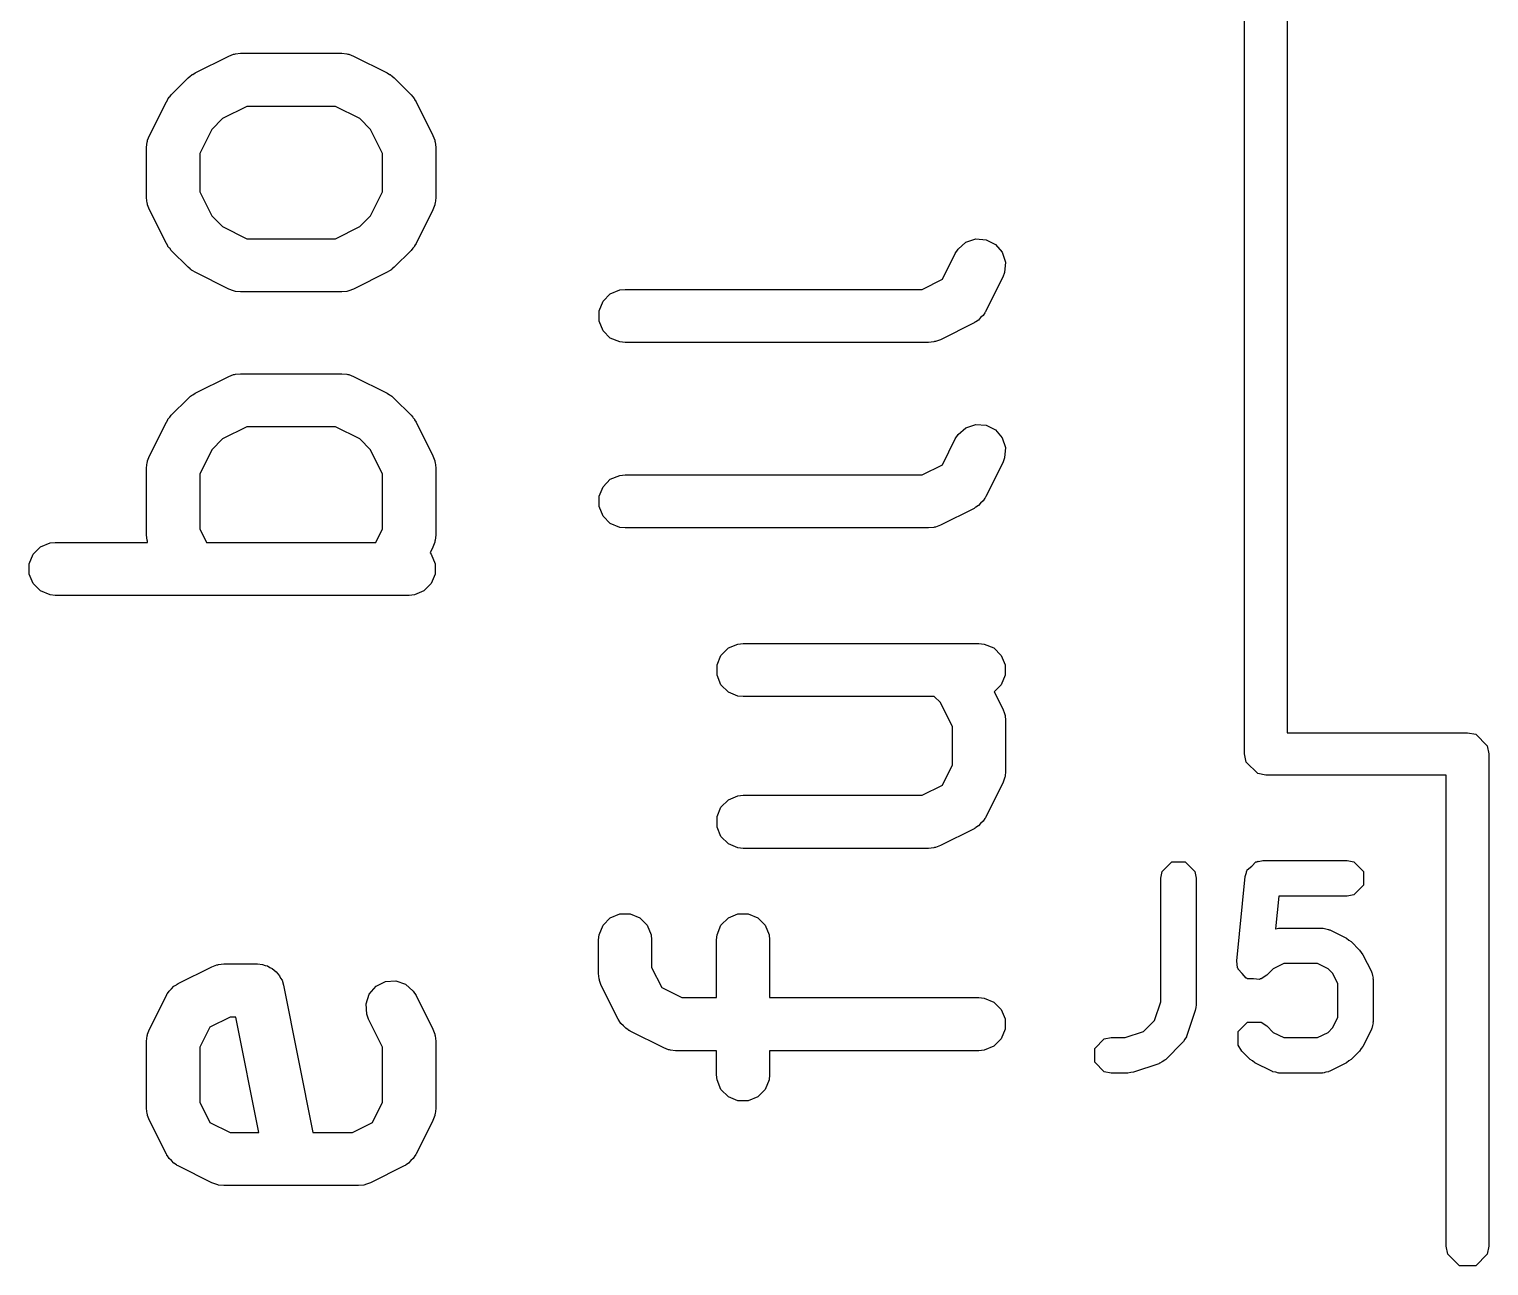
# Model space of a CAD drawing. Header units: inches. Extents: x 0.47 to 2.28, y -2.25 to -0.47.
# Drawn here: x 0.8892 to 1.0516, y -1.9142 to -1.7767 of the extents above; entities that cross this region are included whole.
import ezdxf

# ---------------------------------------------------------------- set-up
doc = ezdxf.new("R2010")
doc.units = ezdxf.units.IN
doc.header["$MEASUREMENT"] = 0
doc.layers.add('F.Silkscreen', color=41, linetype='CONTINUOUS', true_color=0xf2eda1)

msp = doc.modelspace()

# ---------------------------------------------------------------- linework, layer by layer
at = {"layer": 'F.Silkscreen', "linetype": 'CONTINUOUS'}
for p, q in [((1.02441, -1.85728), (1.02441, -1.64862)), ((1.02913, -1.65098), (1.02913, -1.85492)), ((0.90767, -1.78157), (0.91142, -1.7797)), ((0.91142, -1.7797), (0.91196, -1.77949)), ((0.91196, -1.77949), (0.91207, -1.77948)), ((0.91207, -1.77948), (0.91217, -1.77944)), ((0.91217, -1.77944), (0.91274, -1.77939)), ((0.91274, -1.77939), (0.92399, -1.77939)), ((0.92399, -1.77939), (0.92457, -1.77944)), ((0.92457, -1.77944), (0.92467, -1.77948)), ((0.92467, -1.77948), (0.92477, -1.77949)), ((0.92477, -1.77949), (0.92531, -1.7797)), ((0.92531, -1.7797), (0.92906, -1.78157)), ((0.90503, -1.784), (0.90691, -1.78213)), ((0.90691, -1.78213), (0.90713, -1.78194)), ((0.90713, -1.78194), (0.90718, -1.78188)), ((0.90718, -1.78188), (0.90727, -1.78183)), ((0.90727, -1.78183), (0.90735, -1.78176)), ((0.90735, -1.78176), (0.90743, -1.78173)), ((0.90743, -1.78173), (0.90767, -1.78157)), ((0.92906, -1.78157), (0.92931, -1.78173)), ((0.92931, -1.78173), (0.92938, -1.78176)), ((0.92938, -1.78176), (0.92946, -1.78183)), ((0.92946, -1.78183), (0.92955, -1.78188)), ((0.92955, -1.78188), (0.9296, -1.78194)), ((0.9296, -1.78194), (0.92983, -1.78213)), ((0.92983, -1.78213), (0.9317, -1.784)), ((0.90485, -1.78423), (0.90503, -1.784)), ((0.9317, -1.784), (0.93189, -1.78423)), ((0.9026, -1.78852), (0.90448, -1.78477)), ((0.90448, -1.78477), (0.90463, -1.78452)), ((0.90463, -1.78452), (0.90466, -1.78445)), ((0.90466, -1.78445), (0.90473, -1.78437)), ((0.90473, -1.78437), (0.90479, -1.78428)), ((0.90479, -1.78428), (0.90485, -1.78423)), ((0.91344, -1.78529), (0.91074, -1.78664)), ((0.92329, -1.78529), (0.91344, -1.78529)), ((0.92599, -1.78664), (0.92329, -1.78529)), ((0.93189, -1.78423), (0.93195, -1.78428)), ((0.93195, -1.78428), (0.93201, -1.78437)), ((0.93201, -1.78437), (0.93207, -1.78445)), ((0.93207, -1.78445), (0.9321, -1.78452)), ((0.9321, -1.78452), (0.93226, -1.78477)), ((0.93226, -1.78477), (0.93413, -1.78852)), ((0.91074, -1.78664), (0.90955, -1.78784)), ((0.92719, -1.78784), (0.92599, -1.78664)), ((0.90239, -1.78916), (0.9024, -1.78906)), ((0.9024, -1.78906), (0.9026, -1.78852)), ((0.90955, -1.78784), (0.9082, -1.79054)), ((0.92854, -1.79054), (0.92719, -1.78784)), ((0.93413, -1.78852), (0.93434, -1.78906)), ((0.93434, -1.78906), (0.93435, -1.78916)), ((0.90229, -1.78984), (0.90235, -1.78926)), ((0.90229, -1.79546), (0.90229, -1.78984)), ((0.90235, -1.78926), (0.90239, -1.78916)), ((0.9082, -1.79054), (0.9082, -1.79477)), ((0.92854, -1.79477), (0.92854, -1.79054)), ((0.93435, -1.78916), (0.93439, -1.78926)), ((0.93439, -1.78926), (0.93444, -1.78984)), ((0.93444, -1.78984), (0.93444, -1.79546)), ((0.90235, -1.79604), (0.90229, -1.79546)), ((0.9082, -1.79477), (0.90955, -1.79746)), ((0.92719, -1.79746), (0.92854, -1.79477)), ((0.93444, -1.79546), (0.93439, -1.79604)), ((0.90239, -1.79614), (0.90235, -1.79604)), ((0.9024, -1.79624), (0.90239, -1.79614)), ((0.9026, -1.79678), (0.9024, -1.79624)), ((0.90448, -1.80053), (0.9026, -1.79678)), ((0.93413, -1.79678), (0.93226, -1.80053)), ((0.93434, -1.79624), (0.93413, -1.79678)), ((0.93435, -1.79614), (0.93434, -1.79624)), ((0.93439, -1.79604), (0.93435, -1.79614)), ((0.90955, -1.79746), (0.91074, -1.79866)), ((0.91074, -1.79866), (0.91344, -1.80001)), ((0.92329, -1.80001), (0.92599, -1.79866)), ((0.92599, -1.79866), (0.92719, -1.79746)), ((0.91344, -1.80001), (0.92329, -1.80001)), ((0.99254, -1.80115), (0.99341, -1.8004)), ((0.99341, -1.8004), (0.99451, -1.80003)), ((0.99451, -1.80003), (0.99565, -1.80011)), ((0.99565, -1.80011), (0.99669, -1.80063)), ((0.90463, -1.80078), (0.90448, -1.80053)), ((0.90466, -1.80085), (0.90463, -1.80078)), ((0.90473, -1.80093), (0.90466, -1.80085)), ((0.90479, -1.80102), (0.90473, -1.80093)), ((0.90485, -1.80107), (0.90479, -1.80102)), ((0.90503, -1.8013), (0.90485, -1.80107)), ((0.90691, -1.80318), (0.90503, -1.8013)), ((0.9317, -1.8013), (0.92983, -1.80318)), ((0.93189, -1.80107), (0.9317, -1.8013)), ((0.93195, -1.80102), (0.93189, -1.80107)), ((0.93201, -1.80093), (0.93195, -1.80102)), ((0.93207, -1.80085), (0.93201, -1.80093)), ((0.9321, -1.80078), (0.93207, -1.80085)), ((0.93226, -1.80053), (0.9321, -1.80078)), ((0.9908, -1.80451), (0.99223, -1.80164)), ((0.99223, -1.80164), (0.99254, -1.80115)), ((0.99669, -1.80063), (0.99744, -1.8015)), ((0.99744, -1.8015), (0.9978, -1.80259)), ((0.90713, -1.80336), (0.90691, -1.80318)), ((0.90718, -1.80342), (0.90713, -1.80336)), ((0.90727, -1.80348), (0.90718, -1.80342)), ((0.90735, -1.80354), (0.90727, -1.80348)), ((0.90743, -1.80357), (0.90735, -1.80354)), ((0.90767, -1.80373), (0.90743, -1.80357)), ((0.92931, -1.80357), (0.92906, -1.80373)), ((0.92938, -1.80354), (0.92931, -1.80357)), ((0.92946, -1.80348), (0.92938, -1.80354)), ((0.92955, -1.80342), (0.92946, -1.80348)), ((0.9296, -1.80336), (0.92955, -1.80342)), ((0.92983, -1.80318), (0.9296, -1.80336)), ((0.9978, -1.80259), (0.99772, -1.80374)), ((0.91142, -1.8056), (0.90767, -1.80373)), ((0.92906, -1.80373), (0.92531, -1.8056)), ((0.98855, -1.80563), (0.9908, -1.80451)), ((0.99752, -1.80428), (0.99564, -1.80803)), ((0.99772, -1.80374), (0.99752, -1.80428)), ((0.91196, -1.80581), (0.91142, -1.8056)), ((0.91207, -1.80582), (0.91196, -1.80581)), ((0.91217, -1.80586), (0.91207, -1.80582)), ((0.91274, -1.80591), (0.91217, -1.80586)), ((0.92399, -1.80591), (0.91274, -1.80591)), ((0.92457, -1.80586), (0.92399, -1.80591)), ((0.92467, -1.80582), (0.92457, -1.80586)), ((0.92477, -1.80581), (0.92467, -1.80582)), ((0.92531, -1.8056), (0.92477, -1.80581)), ((0.95261, -1.80801), (0.95305, -1.80695)), ((0.95305, -1.80695), (0.95386, -1.80613)), ((0.95386, -1.80613), (0.95493, -1.80569)), ((0.95493, -1.80569), (0.9555, -1.80563)), ((0.9555, -1.80563), (0.98855, -1.80563)), ((0.95261, -1.80916), (0.95261, -1.80801)), ((0.99533, -1.80852), (0.99505, -1.80876)), ((0.99552, -1.80823), (0.99533, -1.80852)), ((0.99557, -1.80817), (0.99552, -1.80823)), ((0.99558, -1.80813), (0.99557, -1.80817)), ((0.99564, -1.80803), (0.99558, -1.80813)), ((0.95305, -1.81023), (0.95261, -1.80916)), ((0.99432, -1.80935), (0.99057, -1.81123)), ((0.99442, -1.80929), (0.99432, -1.80935)), ((0.99446, -1.80928), (0.99442, -1.80929)), ((0.99452, -1.80923), (0.99446, -1.80928)), ((0.99481, -1.80904), (0.99452, -1.80923)), ((0.99505, -1.80876), (0.99481, -1.80904)), ((0.95386, -1.81104), (0.95305, -1.81023)), ((0.95493, -1.81148), (0.95386, -1.81104)), ((0.9555, -1.81154), (0.95493, -1.81148)), ((0.98925, -1.81154), (0.9555, -1.81154)), ((0.98983, -1.81148), (0.98925, -1.81154)), ((0.98992, -1.81144), (0.98983, -1.81148)), ((0.99003, -1.81143), (0.98992, -1.81144)), ((0.99057, -1.81123), (0.99003, -1.81143)), ((0.91207, -1.8151), (0.91217, -1.81506)), ((0.91217, -1.81506), (0.91274, -1.81501)), ((0.91274, -1.81501), (0.92399, -1.81501)), ((0.92399, -1.81501), (0.92457, -1.81506)), ((0.92457, -1.81506), (0.92467, -1.8151)), ((0.90767, -1.81719), (0.91142, -1.81532)), ((0.91142, -1.81532), (0.91196, -1.81511)), ((0.91196, -1.81511), (0.91207, -1.8151)), ((0.92467, -1.8151), (0.92477, -1.81511)), ((0.92477, -1.81511), (0.92531, -1.81532)), ((0.92531, -1.81532), (0.92906, -1.81719)), ((0.90503, -1.81962), (0.90691, -1.81775)), ((0.90691, -1.81775), (0.90713, -1.81756)), ((0.90713, -1.81756), (0.90718, -1.8175)), ((0.90718, -1.8175), (0.90727, -1.81745)), ((0.90727, -1.81745), (0.90735, -1.81738)), ((0.90735, -1.81738), (0.90743, -1.81735)), ((0.90743, -1.81735), (0.90767, -1.81719)), ((0.92906, -1.81719), (0.92931, -1.81735)), ((0.92931, -1.81735), (0.92938, -1.81738)), ((0.92938, -1.81738), (0.92946, -1.81745)), ((0.92946, -1.81745), (0.92955, -1.8175)), ((0.92955, -1.8175), (0.9296, -1.81756)), ((0.9296, -1.81756), (0.92983, -1.81775)), ((0.92983, -1.81775), (0.9317, -1.81962)), ((0.90473, -1.81999), (0.90479, -1.8199)), ((0.90479, -1.8199), (0.90485, -1.81985)), ((0.90485, -1.81985), (0.90503, -1.81962)), ((0.9317, -1.81962), (0.93189, -1.81985)), ((0.93189, -1.81985), (0.93195, -1.8199)), ((0.93195, -1.8199), (0.93201, -1.81999)), ((0.9026, -1.82414), (0.90448, -1.82039)), ((0.90448, -1.82039), (0.90463, -1.82014)), ((0.90463, -1.82014), (0.90466, -1.82007)), ((0.90466, -1.82007), (0.90473, -1.81999)), ((0.91344, -1.82091), (0.91074, -1.82226)), ((0.92329, -1.82091), (0.91344, -1.82091)), ((0.92599, -1.82226), (0.92329, -1.82091)), ((0.93201, -1.81999), (0.93207, -1.82007)), ((0.93207, -1.82007), (0.9321, -1.82014)), ((0.9321, -1.82014), (0.93226, -1.82039)), ((0.93226, -1.82039), (0.93413, -1.82414)), ((0.99254, -1.82177), (0.99341, -1.82102)), ((0.99341, -1.82102), (0.99451, -1.82065)), ((0.99451, -1.82065), (0.99565, -1.82074)), ((0.99565, -1.82074), (0.99669, -1.82125)), ((0.99669, -1.82125), (0.99744, -1.82212)), ((0.91074, -1.82226), (0.90955, -1.82346)), ((0.92719, -1.82346), (0.92599, -1.82226)), ((0.9908, -1.82513), (0.99223, -1.82226)), ((0.99223, -1.82226), (0.99254, -1.82177)), ((0.99744, -1.82212), (0.9978, -1.82322)), ((0.90235, -1.82488), (0.90239, -1.82479)), ((0.90239, -1.82479), (0.9024, -1.82468)), ((0.9024, -1.82468), (0.9026, -1.82414)), ((0.90955, -1.82346), (0.9082, -1.82616)), ((0.92854, -1.82616), (0.92719, -1.82346)), ((0.93413, -1.82414), (0.93434, -1.82468)), ((0.93434, -1.82468), (0.93435, -1.82479)), ((0.93435, -1.82479), (0.93439, -1.82488)), ((0.99772, -1.82436), (0.99752, -1.82491)), ((0.9978, -1.82322), (0.99772, -1.82436)), ((0.90229, -1.82546), (0.90235, -1.82488)), ((0.90229, -1.83296), (0.90229, -1.82546)), ((0.9082, -1.82616), (0.9082, -1.83226)), ((0.92854, -1.83226), (0.92854, -1.82616)), ((0.93439, -1.82488), (0.93444, -1.82546)), ((0.93444, -1.82546), (0.93444, -1.83296)), ((0.95386, -1.82675), (0.95493, -1.82631)), ((0.95493, -1.82631), (0.9555, -1.82626)), ((0.9555, -1.82626), (0.98855, -1.82626)), ((0.98855, -1.82626), (0.9908, -1.82513)), ((0.99752, -1.82491), (0.99564, -1.82865)), ((0.95261, -1.82863), (0.95305, -1.82757)), ((0.95305, -1.82757), (0.95386, -1.82675)), ((0.95261, -1.82978), (0.95261, -1.82863)), ((0.99481, -1.82967), (0.99452, -1.82985)), ((0.99505, -1.82939), (0.99481, -1.82967)), ((0.99533, -1.82914), (0.99505, -1.82939)), ((0.99552, -1.82885), (0.99533, -1.82914)), ((0.99557, -1.8288), (0.99552, -1.82885)), ((0.99558, -1.82875), (0.99557, -1.8288)), ((0.99564, -1.82865), (0.99558, -1.82875)), ((0.95305, -1.83085), (0.95261, -1.82978)), ((0.95386, -1.83166), (0.95305, -1.83085)), ((0.99432, -1.82998), (0.99057, -1.83185)), ((0.99442, -1.82991), (0.99432, -1.82998)), ((0.99446, -1.8299), (0.99442, -1.82991)), ((0.99452, -1.82985), (0.99446, -1.8299)), ((0.9082, -1.83226), (0.90894, -1.83376)), ((0.92779, -1.83376), (0.92854, -1.83226)), ((0.95493, -1.8321), (0.95386, -1.83166)), ((0.9555, -1.83216), (0.95493, -1.8321)), ((0.98925, -1.83216), (0.9555, -1.83216)), ((0.98983, -1.8321), (0.98925, -1.83216)), ((0.98992, -1.83206), (0.98983, -1.8321)), ((0.99003, -1.83206), (0.98992, -1.83206)), ((0.99057, -1.83185), (0.99003, -1.83206)), ((0.88967, -1.83507), (0.89048, -1.83425)), ((0.89048, -1.83425), (0.89155, -1.83381)), ((0.89155, -1.83381), (0.89212, -1.83376)), ((0.89212, -1.83376), (0.9024, -1.83376)), ((0.90235, -1.83353), (0.90229, -1.83296)), ((0.90239, -1.83363), (0.90235, -1.83353)), ((0.9024, -1.83374), (0.90239, -1.83363)), ((0.9024, -1.83376), (0.9024, -1.83374)), ((0.90894, -1.83376), (0.92779, -1.83376)), ((0.93413, -1.83428), (0.93381, -1.83493)), ((0.93434, -1.83374), (0.93413, -1.83428)), ((0.93435, -1.83363), (0.93434, -1.83374)), ((0.93439, -1.83353), (0.93435, -1.83363)), ((0.93444, -1.83296), (0.93439, -1.83353)), ((0.88923, -1.83613), (0.88967, -1.83507)), ((0.88923, -1.83728), (0.88923, -1.83613)), ((0.93381, -1.83493), (0.93395, -1.83507)), ((0.93395, -1.83507), (0.93439, -1.83613)), ((0.93439, -1.83613), (0.93439, -1.83728)), ((0.88967, -1.83835), (0.88923, -1.83728)), ((0.93439, -1.83728), (0.93395, -1.83835)), ((0.89048, -1.83916), (0.88967, -1.83835)), ((0.89155, -1.8396), (0.89048, -1.83916)), ((0.93313, -1.83916), (0.93207, -1.8396)), ((0.93395, -1.83835), (0.93313, -1.83916)), ((0.89212, -1.83966), (0.89155, -1.8396)), ((0.93149, -1.83966), (0.89212, -1.83966)), ((0.93207, -1.8396), (0.93149, -1.83966)), ((0.96617, -1.84632), (0.96699, -1.8455)), ((0.96699, -1.8455), (0.96805, -1.84506)), ((0.96805, -1.84506), (0.96863, -1.845)), ((0.96863, -1.845), (0.99487, -1.845)), ((0.99487, -1.845), (0.99545, -1.84506)), ((0.99545, -1.84506), (0.99652, -1.8455)), ((0.99652, -1.8455), (0.99733, -1.84632)), ((0.96573, -1.84738), (0.96617, -1.84632)), ((0.96573, -1.84853), (0.96573, -1.84738)), ((0.99733, -1.84632), (0.99777, -1.84738)), ((0.99777, -1.84738), (0.99777, -1.84853)), ((0.96617, -1.8496), (0.96573, -1.84853)), ((0.99777, -1.84853), (0.99733, -1.8496)), ((0.96699, -1.85041), (0.96617, -1.8496)), ((0.96805, -1.85085), (0.96699, -1.85041)), ((0.99733, -1.8496), (0.99657, -1.85036)), ((0.99657, -1.85036), (0.99752, -1.85226)), ((0.96863, -1.85091), (0.96805, -1.85085)), ((0.9899, -1.85091), (0.96863, -1.85091)), ((0.99057, -1.85158), (0.9899, -1.85091)), ((0.99192, -1.85428), (0.99057, -1.85158)), ((0.99752, -1.85226), (0.99772, -1.8528)), ((0.99772, -1.8528), (0.99773, -1.85291)), ((0.99773, -1.85291), (0.99777, -1.853)), ((0.99777, -1.853), (0.99783, -1.85358)), ((0.99783, -1.85358), (0.99783, -1.85921)), ((0.99192, -1.85851), (0.99192, -1.85428)), ((1.02913, -1.85492), (1.04921, -1.85492)), ((1.04921, -1.85492), (1.05012, -1.8551)), ((1.05012, -1.8551), (1.0514, -1.85638)), ((1.0514, -1.85638), (1.05157, -1.85728)), ((0.9908, -1.86075), (0.99192, -1.85851)), ((1.02459, -1.85819), (1.02441, -1.85728)), ((1.02587, -1.85947), (1.02459, -1.85819)), ((1.05157, -1.85728), (1.05157, -1.91201)), ((0.99752, -1.86053), (0.99564, -1.86428)), ((0.99772, -1.85998), (0.99752, -1.86053)), ((0.99773, -1.85988), (0.99772, -1.85998)), ((0.99777, -1.85978), (0.99773, -1.85988)), ((0.99783, -1.85921), (0.99777, -1.85978)), ((1.02677, -1.85965), (1.02587, -1.85947)), ((1.04685, -1.85965), (1.02677, -1.85965)), ((1.04685, -1.91201), (1.04685, -1.85965)), ((0.96699, -1.86237), (0.96805, -1.86193)), ((0.96805, -1.86193), (0.96863, -1.86188)), ((0.96863, -1.86188), (0.98855, -1.86188)), ((0.98855, -1.86188), (0.9908, -1.86075)), ((0.96573, -1.86425), (0.96617, -1.86319)), ((0.96617, -1.86319), (0.96699, -1.86237)), ((0.96573, -1.86541), (0.96573, -1.86425)), ((0.99481, -1.86529), (0.99452, -1.86547)), ((0.99505, -1.86501), (0.99481, -1.86529)), ((0.99533, -1.86477), (0.99505, -1.86501)), ((0.99552, -1.86447), (0.99533, -1.86477)), ((0.99557, -1.86442), (0.99552, -1.86447)), ((0.99558, -1.86437), (0.99557, -1.86442)), ((0.99564, -1.86428), (0.99558, -1.86437)), ((0.96617, -1.86647), (0.96573, -1.86541)), ((0.96699, -1.86728), (0.96617, -1.86647)), ((0.99432, -1.8656), (0.99057, -1.86747)), ((0.99442, -1.86553), (0.99432, -1.8656)), ((0.99446, -1.86552), (0.99442, -1.86553)), ((0.99452, -1.86547), (0.99446, -1.86552)), ((0.96805, -1.86773), (0.96699, -1.86728)), ((0.96863, -1.86778), (0.96805, -1.86773)), ((0.98925, -1.86778), (0.96863, -1.86778)), ((0.98983, -1.86773), (0.98925, -1.86778)), ((0.98992, -1.86768), (0.98983, -1.86773)), ((0.99003, -1.86768), (0.98992, -1.86768)), ((0.99057, -1.86747), (0.99003, -1.86768)), ((1.01524, -1.87035), (1.01631, -1.86929)), ((1.01631, -1.86929), (1.01781, -1.86929)), ((1.01781, -1.86929), (1.01888, -1.87035)), ((1.02466, -1.87031), (1.0247, -1.87018)), ((1.0247, -1.87018), (1.02521, -1.86976)), ((1.02521, -1.86976), (1.02568, -1.86929)), ((1.02568, -1.86929), (1.02582, -1.86926)), ((1.02582, -1.86926), (1.02587, -1.86922)), ((1.02587, -1.86922), (1.02596, -1.86923)), ((1.02596, -1.86923), (1.02643, -1.86914)), ((1.02643, -1.86914), (1.03581, -1.86914)), ((1.03581, -1.86914), (1.03656, -1.86929)), ((1.03656, -1.86929), (1.03763, -1.87035)), ((1.01509, -1.87111), (1.01524, -1.87035)), ((1.01509, -1.88485), (1.01509, -1.87111)), ((1.01888, -1.87035), (1.01903, -1.87111)), ((1.01903, -1.87111), (1.01903, -1.88517)), ((1.02354, -1.88028), (1.02448, -1.87091)), ((1.02448, -1.87091), (1.02462, -1.87045)), ((1.02462, -1.87035), (1.02466, -1.87031)), ((1.02462, -1.87045), (1.02462, -1.87035)), ((1.03763, -1.87186), (1.03656, -1.87293)), ((1.03763, -1.87035), (1.03763, -1.87186)), ((1.02822, -1.87308), (1.02785, -1.87673)), ((1.03581, -1.87308), (1.02822, -1.87308)), ((1.03656, -1.87293), (1.03581, -1.87308)), ((0.95386, -1.8755), (0.95493, -1.87506)), ((0.95493, -1.87506), (0.95608, -1.87506)), ((0.95608, -1.87506), (0.95715, -1.8755)), ((0.96699, -1.8755), (0.96805, -1.87506)), ((0.96805, -1.87506), (0.9692, -1.87506)), ((0.9692, -1.87506), (0.97027, -1.8755)), ((0.95261, -1.87738), (0.95305, -1.87631)), ((0.95305, -1.87631), (0.95386, -1.8755)), ((0.95715, -1.8755), (0.95796, -1.87631)), ((0.95796, -1.87631), (0.9584, -1.87738)), ((0.96573, -1.87738), (0.96617, -1.87631)), ((0.96617, -1.87631), (0.96699, -1.8755)), ((0.97027, -1.8755), (0.97108, -1.87631)), ((0.97108, -1.87631), (0.97152, -1.87738)), ((1.02785, -1.87673), (1.02787, -1.87673)), ((1.02787, -1.87673), (1.02817, -1.87664)), ((1.02817, -1.87664), (1.02821, -1.87666)), ((1.02821, -1.87666), (1.02831, -1.87664)), ((1.02831, -1.87664), (1.033, -1.87664)), ((1.033, -1.87664), (1.03309, -1.87666)), ((1.03309, -1.87666), (1.03314, -1.87664)), ((1.03314, -1.87664), (1.03344, -1.87673)), ((1.03344, -1.87673), (1.03375, -1.87679)), ((0.95255, -1.87795), (0.95261, -1.87738)), ((0.95255, -1.8817), (0.95255, -1.87795)), ((0.9584, -1.87738), (0.95846, -1.87795)), ((0.95846, -1.87795), (0.95846, -1.88101)), ((0.96568, -1.87795), (0.96573, -1.87738)), ((0.96568, -1.88437), (0.96568, -1.87795)), ((0.97152, -1.87738), (0.97158, -1.87795)), ((0.97158, -1.87795), (0.97158, -1.88437)), ((1.03375, -1.87679), (1.03378, -1.87682)), ((1.03378, -1.87682), (1.03388, -1.87685)), ((1.03388, -1.87685), (1.03575, -1.87778)), ((1.03575, -1.87778), (1.036, -1.87798)), ((1.036, -1.87798), (1.03626, -1.87815)), ((1.03626, -1.87815), (1.0372, -1.87909)), ((1.0372, -1.87909), (1.03738, -1.87935)), ((1.03738, -1.87935), (1.03757, -1.8796)), ((1.03757, -1.8796), (1.03851, -1.88147)), ((0.9058, -1.88281), (0.90955, -1.88094)), ((0.90955, -1.88094), (0.91009, -1.88073)), ((0.91009, -1.88073), (0.91019, -1.88072)), ((0.91019, -1.88072), (0.91029, -1.88068)), ((0.91029, -1.88068), (0.91087, -1.88062)), ((0.91087, -1.88062), (0.91462, -1.88062)), ((0.91462, -1.88062), (0.91519, -1.88068)), ((0.91519, -1.88068), (0.91546, -1.88079)), ((0.91546, -1.88079), (0.91575, -1.88085)), ((0.91575, -1.88085), (0.91599, -1.88101)), ((0.91599, -1.88101), (0.91626, -1.88112)), ((0.91626, -1.88112), (0.91646, -1.88133)), ((0.91646, -1.88133), (0.9167, -1.88149)), ((0.9167, -1.88149), (0.91687, -1.88173)), ((0.95846, -1.88101), (0.95958, -1.88325)), ((1.02361, -1.88105), (1.02354, -1.88028)), ((1.02368, -1.88113), (1.02361, -1.88105)), ((1.02368, -1.88123), (1.02368, -1.88113)), ((1.02415, -1.8817), (1.02368, -1.88123)), ((1.0276, -1.88116), (1.02689, -1.88187)), ((1.02877, -1.88057), (1.0276, -1.88116)), ((1.03253, -1.88057), (1.02877, -1.88057)), ((1.0337, -1.88116), (1.03253, -1.88057)), ((1.03419, -1.88165), (1.0337, -1.88116)), ((1.03851, -1.88147), (1.03853, -1.88157)), ((1.03853, -1.88157), (1.03856, -1.8816)), ((1.03856, -1.8816), (1.03863, -1.88191)), ((0.90507, -1.8834), (0.90531, -1.88312)), ((0.90531, -1.88312), (0.9056, -1.88294)), ((0.9056, -1.88294), (0.90566, -1.88289)), ((0.90566, -1.88289), (0.9057, -1.88287)), ((0.9057, -1.88287), (0.9058, -1.88281)), ((0.91687, -1.88173), (0.91707, -1.88194)), ((0.91707, -1.88194), (0.91718, -1.8822)), ((0.91718, -1.8822), (0.91735, -1.88244)), ((0.91735, -1.88244), (0.91751, -1.883)), ((0.91751, -1.883), (0.92079, -1.89937)), ((0.92705, -1.88399), (0.92781, -1.88312)), ((0.92781, -1.88312), (0.92884, -1.8826)), ((0.92884, -1.8826), (0.92999, -1.88252)), ((0.92999, -1.88252), (0.93108, -1.88289)), ((0.93108, -1.88289), (0.93195, -1.88364)), ((0.95261, -1.88228), (0.95255, -1.8817)), ((0.95265, -1.88238), (0.95261, -1.88228)), ((0.95266, -1.88248), (0.95265, -1.88238)), ((0.95286, -1.88302), (0.95266, -1.88248)), ((0.95474, -1.88677), (0.95286, -1.88302)), ((0.95958, -1.88325), (0.96183, -1.88437)), ((1.02457, -1.88222), (1.02415, -1.8817)), ((1.02467, -1.88223), (1.02457, -1.88222)), ((1.02474, -1.8823), (1.02467, -1.88223)), ((1.02541, -1.8823), (1.02474, -1.8823)), ((1.02607, -1.88237), (1.02541, -1.8823)), ((1.02615, -1.8823), (1.02607, -1.88237)), ((1.02625, -1.8823), (1.02615, -1.8823)), ((1.02689, -1.88187), (1.02625, -1.8823)), ((1.03478, -1.88282), (1.03419, -1.88165)), ((1.03478, -1.88658), (1.03478, -1.88282)), ((1.03863, -1.88191), (1.03871, -1.88222)), ((1.03871, -1.88222), (1.03869, -1.88226)), ((1.03869, -1.88226), (1.03871, -1.88236)), ((1.03871, -1.88236), (1.03871, -1.88704)), ((0.9026, -1.88788), (0.90448, -1.88413)), ((0.90448, -1.88413), (0.90454, -1.88403)), ((0.90454, -1.88403), (0.90455, -1.88399)), ((0.90455, -1.88399), (0.9046, -1.88393)), ((0.9046, -1.88393), (0.90479, -1.88364)), ((0.90479, -1.88364), (0.90507, -1.8834)), ((0.92669, -1.88508), (0.92705, -1.88399)), ((0.93195, -1.88364), (0.93226, -1.88413)), ((0.93226, -1.88413), (0.93413, -1.88788)), ((0.96183, -1.88437), (0.96568, -1.88437)), ((0.97158, -1.88437), (0.99487, -1.88437)), ((0.99487, -1.88437), (0.99545, -1.88443)), ((0.99545, -1.88443), (0.99652, -1.88487)), ((0.99652, -1.88487), (0.99733, -1.88569)), ((1.0144, -1.88692), (1.01509, -1.88485)), ((0.92677, -1.88623), (0.92669, -1.88508)), ((0.92698, -1.88677), (0.92677, -1.88623)), ((0.99733, -1.88569), (0.99777, -1.88675)), ((1.01893, -1.88579), (1.01799, -1.8886)), ((1.01897, -1.88548), (1.01893, -1.88579)), ((1.01903, -1.88517), (1.01897, -1.88548)), ((0.9024, -1.88842), (0.9026, -1.88788)), ((0.90932, -1.88765), (0.9082, -1.8899)), ((0.91157, -1.88653), (0.90932, -1.88765)), ((0.9122, -1.88653), (0.91157, -1.88653)), ((0.91477, -1.89937), (0.9122, -1.88653)), ((0.92854, -1.8899), (0.92698, -1.88677)), ((0.93413, -1.88788), (0.93434, -1.88842)), ((0.9548, -1.88687), (0.95474, -1.88677)), ((0.95481, -1.88691), (0.9548, -1.88687)), ((0.95486, -1.88697), (0.95481, -1.88691)), ((0.95505, -1.88726), (0.95486, -1.88697)), ((0.95533, -1.8875), (0.95505, -1.88726)), ((0.95557, -1.88778), (0.95533, -1.8875)), ((0.95586, -1.88797), (0.95557, -1.88778)), ((0.95592, -1.88802), (0.95586, -1.88797)), ((0.95596, -1.88803), (0.95592, -1.88802)), ((0.95606, -1.88809), (0.95596, -1.88803)), ((0.95981, -1.88997), (0.95606, -1.88809)), ((0.99777, -1.8879), (0.99733, -1.88897)), ((0.99777, -1.88675), (0.99777, -1.8879)), ((1.01318, -1.88813), (1.0144, -1.88692)), ((1.02368, -1.88816), (1.02474, -1.8871)), ((1.02474, -1.8871), (1.02625, -1.8871)), ((1.02625, -1.8871), (1.02689, -1.88752)), ((1.02689, -1.88752), (1.0276, -1.88824)), ((1.0337, -1.88824), (1.03419, -1.88775)), ((1.03419, -1.88775), (1.03478, -1.88658)), ((1.03851, -1.88792), (1.03757, -1.8898)), ((1.03853, -1.88783), (1.03851, -1.88792)), ((1.03856, -1.8878), (1.03853, -1.88783)), ((1.03863, -1.88749), (1.03856, -1.8878)), ((1.03871, -1.88718), (1.03863, -1.88749)), ((1.03871, -1.88704), (1.03869, -1.88714)), ((1.03869, -1.88714), (1.03871, -1.88718)), ((0.90229, -1.8892), (0.90235, -1.88863)), ((0.90229, -1.8967), (0.90229, -1.8892)), ((0.90235, -1.88863), (0.90239, -1.88853)), ((0.90239, -1.88853), (0.9024, -1.88842)), ((0.93434, -1.88842), (0.93435, -1.88853)), ((0.93435, -1.88853), (0.93439, -1.88863)), ((0.93439, -1.88863), (0.93444, -1.8892)), ((0.93444, -1.8892), (0.93444, -1.8967)), ((0.99733, -1.88897), (0.99652, -1.88978)), ((1.00774, -1.89004), (1.00881, -1.88897)), ((1.00881, -1.88897), (1.00956, -1.88882)), ((1.00956, -1.88882), (1.01112, -1.88882)), ((1.01112, -1.88882), (1.01318, -1.88813)), ((1.01751, -1.88937), (1.01564, -1.89125)), ((1.01757, -1.88929), (1.01751, -1.88937)), ((1.01761, -1.88927), (1.01757, -1.88929)), ((1.01777, -1.889), (1.01761, -1.88927)), ((1.01794, -1.88873), (1.01777, -1.889)), ((1.01799, -1.8886), (1.01794, -1.88869)), ((1.01794, -1.88869), (1.01794, -1.88873)), ((1.02368, -1.88967), (1.02368, -1.88816)), ((1.0241, -1.89031), (1.02368, -1.88967)), ((1.0276, -1.88824), (1.02877, -1.88882)), ((1.02877, -1.88882), (1.03253, -1.88882)), ((1.03253, -1.88882), (1.0337, -1.88824)), ((0.9082, -1.8899), (0.9082, -1.896)), ((0.92854, -1.896), (0.92854, -1.8899)), ((0.96035, -1.89017), (0.95981, -1.88997)), ((0.96045, -1.89018), (0.96035, -1.89017)), ((0.96055, -1.89022), (0.96045, -1.89018)), ((0.96113, -1.89028), (0.96055, -1.89022)), ((0.96568, -1.89028), (0.96113, -1.89028)), ((0.96568, -1.89295), (0.96568, -1.89028)), ((0.99487, -1.89028), (0.97158, -1.89028)), ((0.97158, -1.89028), (0.97158, -1.89295)), ((0.99545, -1.89022), (0.99487, -1.89028)), ((0.99652, -1.88978), (0.99545, -1.89022)), ((1.00774, -1.89155), (1.00774, -1.89004)), ((1.01554, -1.89134), (1.01526, -1.8915)), ((1.01556, -1.8913), (1.01554, -1.89134)), ((1.01564, -1.89125), (1.01556, -1.8913)), ((1.02504, -1.89125), (1.0241, -1.89031)), ((1.0253, -1.89142), (1.02504, -1.89125)), ((1.03626, -1.89125), (1.036, -1.89142)), ((1.0372, -1.89031), (1.03626, -1.89125)), ((1.03738, -1.89005), (1.0372, -1.89031)), ((1.03757, -1.8898), (1.03738, -1.89005)), ((0.96573, -1.89353), (0.96568, -1.89295)), ((0.97158, -1.89295), (0.97152, -1.89353)), ((1.00881, -1.89261), (1.00774, -1.89155)), ((1.00956, -1.89276), (1.00881, -1.89261)), ((1.01144, -1.89276), (1.00956, -1.89276)), ((1.01175, -1.8927), (1.01144, -1.89276)), ((1.01206, -1.89266), (1.01175, -1.8927)), ((1.01487, -1.89172), (1.01206, -1.89266)), ((1.01496, -1.89167), (1.01487, -1.89172)), ((1.015, -1.89167), (1.01496, -1.89167)), ((1.01526, -1.8915), (1.015, -1.89167)), ((1.02555, -1.89162), (1.0253, -1.89142)), ((1.02743, -1.89255), (1.02555, -1.89162)), ((1.02752, -1.89258), (1.02743, -1.89255)), ((1.02756, -1.89261), (1.02752, -1.89258)), ((1.02787, -1.89267), (1.02756, -1.89261)), ((1.02817, -1.89276), (1.02787, -1.89267)), ((1.02821, -1.89274), (1.02817, -1.89276)), ((1.02831, -1.89276), (1.02821, -1.89274)), ((1.033, -1.89276), (1.02831, -1.89276)), ((1.03309, -1.89274), (1.033, -1.89276)), ((1.03314, -1.89276), (1.03309, -1.89274)), ((1.03344, -1.89267), (1.03314, -1.89276)), ((1.03375, -1.89261), (1.03344, -1.89267)), ((1.03378, -1.89258), (1.03375, -1.89261)), ((1.03388, -1.89255), (1.03378, -1.89258)), ((1.03575, -1.89162), (1.03388, -1.89255)), ((1.036, -1.89142), (1.03575, -1.89162)), ((0.96617, -1.89459), (0.96573, -1.89353)), ((0.96699, -1.89541), (0.96617, -1.89459)), ((0.97108, -1.89459), (0.97027, -1.89541)), ((0.97152, -1.89353), (0.97108, -1.89459)), ((0.9082, -1.896), (0.90932, -1.89825)), ((0.92742, -1.89825), (0.92854, -1.896)), ((0.96805, -1.89585), (0.96699, -1.89541)), ((0.9692, -1.89585), (0.96805, -1.89585)), ((0.97027, -1.89541), (0.9692, -1.89585)), ((0.90235, -1.89728), (0.90229, -1.8967)), ((0.90239, -1.89737), (0.90235, -1.89728)), ((0.9024, -1.89748), (0.90239, -1.89737)), ((0.9026, -1.89802), (0.9024, -1.89748)), ((0.93434, -1.89748), (0.93413, -1.89802)), ((0.93435, -1.89737), (0.93434, -1.89748)), ((0.93439, -1.89728), (0.93435, -1.89737)), ((0.93444, -1.8967), (0.93439, -1.89728)), ((0.90448, -1.90177), (0.9026, -1.89802)), ((0.90932, -1.89825), (0.91157, -1.89937)), ((0.91157, -1.89937), (0.91477, -1.89937)), ((0.92079, -1.89937), (0.92517, -1.89937)), ((0.92517, -1.89937), (0.92742, -1.89825)), ((0.93413, -1.89802), (0.93226, -1.90177)), ((0.90454, -1.90187), (0.90448, -1.90177)), ((0.90455, -1.90191), (0.90454, -1.90187)), ((0.9046, -1.90197), (0.90455, -1.90191)), ((0.90479, -1.90226), (0.9046, -1.90197)), ((0.90507, -1.9025), (0.90479, -1.90226)), ((0.90531, -1.90278), (0.90507, -1.9025)), ((0.93167, -1.9025), (0.93143, -1.90278)), ((0.93195, -1.90226), (0.93167, -1.9025)), ((0.93213, -1.90197), (0.93195, -1.90226)), ((0.93218, -1.90191), (0.93213, -1.90197)), ((0.9322, -1.90187), (0.93218, -1.90191)), ((0.93226, -1.90177), (0.9322, -1.90187)), ((0.9056, -1.90297), (0.90531, -1.90278)), ((0.90566, -1.90302), (0.9056, -1.90297)), ((0.9057, -1.90303), (0.90566, -1.90302)), ((0.9058, -1.90309), (0.9057, -1.90303)), ((0.90955, -1.90497), (0.9058, -1.90309)), ((0.93094, -1.90309), (0.92719, -1.90497)), ((0.93103, -1.90303), (0.93094, -1.90309)), ((0.93108, -1.90302), (0.93103, -1.90303)), ((0.93114, -1.90297), (0.93108, -1.90302)), ((0.93143, -1.90278), (0.93114, -1.90297)), ((0.91009, -1.90517), (0.90955, -1.90497)), ((0.91019, -1.90518), (0.91009, -1.90517)), ((0.91029, -1.90522), (0.91019, -1.90518)), ((0.91087, -1.90528), (0.91029, -1.90522)), ((0.91837, -1.90528), (0.91087, -1.90528)), ((0.92587, -1.90528), (0.91837, -1.90528)), ((0.92644, -1.90522), (0.92587, -1.90528)), ((0.92654, -1.90518), (0.92644, -1.90522)), ((0.92665, -1.90517), (0.92654, -1.90518)), ((0.92719, -1.90497), (0.92665, -1.90517)), ((1.04703, -1.91291), (1.04685, -1.91201)), ((1.05157, -1.91201), (1.0514, -1.91291)), ((1.04831, -1.91419), (1.04703, -1.91291)), ((1.0514, -1.91291), (1.05012, -1.91419)), ((1.05012, -1.91419), (1.04831, -1.91419))]:
    msp.add_line(p, q, dxfattribs=at)

doc.saveas('drawing.dxf')
